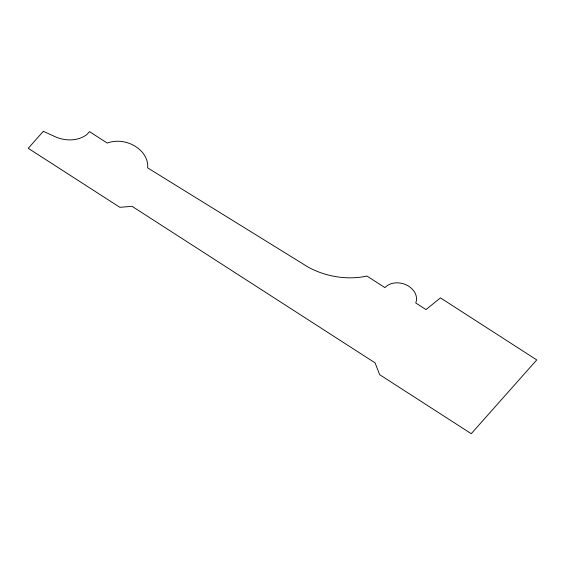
<?xml version="1.0" encoding="UTF-8"?>
<svg xmlns="http://www.w3.org/2000/svg" width="565" height="565" viewBox="0 0 565 565"><rect width="100%" height="100%" fill="white"/><g stroke="black" fill="none" stroke-linecap="round" stroke-linejoin="round"><path stroke-width="0.85" d="M43.336 131.313L28.25 148.305L119.858 207.32L132.069 206.324L375.096 362.885L379.652 374.673L471.259 433.687L536.75 359.919L440.446 297.875L426.017 309.585L415.741 302.967A17.529 13.835 16.6 0 0 406.758 285.12A17.529 13.835 16.6 0 0 384.949 287.634L366.975 276.052A70.893 55.935 16.6 0 1 308.462 267.294L147.627 167.862A27.113 21.392 16.6 0 0 135.148 146.215A27.113 21.392 16.6 0 0 107.244 143.079L89.475 131.631L86.975 134.449A28.709 22.657 16.6 0 1 56.436 137.281L43.336 131.313"/></g></svg>
